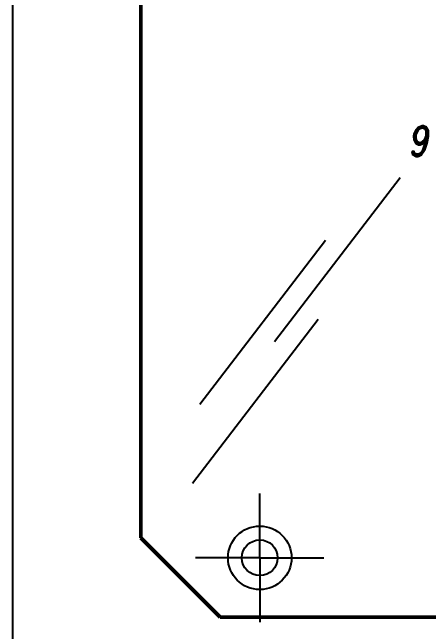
# Model space of a CAD drawing. Header units: millimetres. Extents: x 278858 to 279223, y 218711 to 219074.
# Drawn here: x 278858.1 to 278910.5, y 218754 to 218832 of the extents above; entities that cross this region are included whole.
import ezdxf

# ---------------------------------------------------------------- set-up
doc = ezdxf.new("R2010")
doc.units = ezdxf.units.MM
doc.header["$LTSCALE"] = 2
doc.linetypes.add('AM_ISO08W050', pattern=[18, 12, -1.5, 3, -1.5])
doc.linetypes.add('AM_ISO08W050x2', pattern=[9, 6, -0.75, 1.5, -0.75])
for name, color, linetype, lineweight in [('AM_4', 3, 'Continuous', 25), ('AM_7', 1, 'AM_ISO08W050', 25), ('Visibile (ANSI)', 7, 'Continuous', 50)]:
    doc.layers.add(name, color=color, linetype=linetype, lineweight=lineweight)
doc.styles.add('ROMAND', font='romand')

msp = doc.modelspace()

# ---------------------------------------------------------------- linework, layer by layer
msp.add_lwpolyline([(279222.873, 219074.478), (278858.103, 219074.478), (278858.103, 218711.099), (279222.873, 218711.099)], close=True)
for radius in [4, 2.25]:
    msp.add_circle((278889.271, 218763.328), radius)
at = {"layer": 'AM_4'}
for p, q in [((278906.956, 218811.187), (278891.128, 218790.545)), ((278897.56, 218803.3), (278881.731, 218782.658)), ((278896.62, 218793.347), (278880.792, 218772.706))]:
    msp.add_line(p, q, dxfattribs=at)
at = {"layer": 'AM_7', "linetype": 'AM_ISO08W050x2'}
for q in [(278889.271, 218771.419), (278881.18, 218763.328), (278897.362, 218763.328), (278889.271, 218755.237)]:
    msp.add_line((278889.271, 218763.328), q, dxfattribs=at)
at = {"layer": 'Visibile (ANSI)'}
for p, q in [((278874.271, 218765.828), (278874.271, 219022.828)), ((278884.271, 218755.828), (278874.271, 218765.828)), ((279049.271, 218755.828), (278884.271, 218755.828))]:
    msp.add_line(p, q, dxfattribs=at)

# ---------------------------------------------------------------- texts
at = {"layer": 'Visibile (ANSI)', "style": 'ROMAND', "oblique": 10, "width": 0.8}
msp.add_text('9', height=3.78, dxfattribs=at).set_placement((278907.911, 218813.953))

doc.saveas('drawing.dxf')
